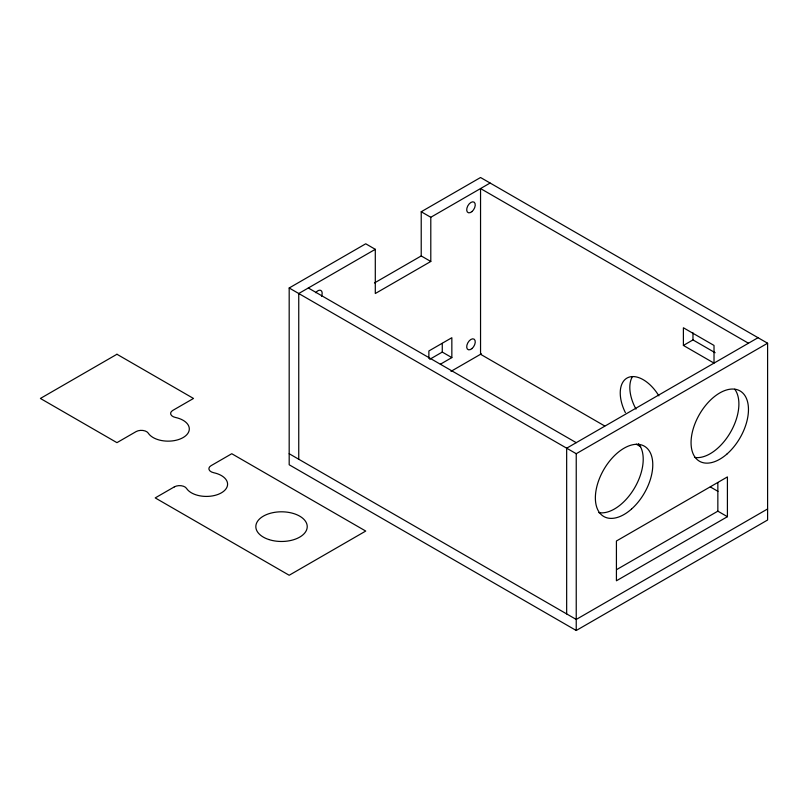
<?xml version="1.0" encoding="UTF-8"?>
<svg xmlns="http://www.w3.org/2000/svg" width="808" height="808" viewBox="0 0 808 808"><rect width="100%" height="100%" fill="white"/><g stroke="black" fill="none" stroke-linecap="round" stroke-linejoin="round"><path stroke-width="1.21" d="M374.427 282.962L421.221 255.944L421.221 211.757L480.548 177.507L767.6 343.228L767.6 520.009L576.235 630.492L289.183 464.772L289.183 287.991L365.731 243.794L375.296 249.319L375.296 293.516L430.795 261.469L430.795 217.281L490.113 183.032M375.296 249.319L298.748 293.516L298.748 459.247M429.745 359.308L442.269 352.076L451.844 357.601L451.844 337.714L428.876 350.965L428.876 358.429M440.36 364.226L451.844 357.601M450.975 371.357L481.416 353.783M683.396 345.44L714.02 363.115L714.02 345.44L683.396 327.765L683.396 345.44L692.971 339.916L715.141 352.722M758.035 337.704L566.66 448.198L566.66 613.928M289.183 287.991L576.235 453.712L767.6 343.228M616.645 569.6L717.847 511.171L727.412 516.696L727.412 476.922L616.423 541.006L616.423 580.78L727.412 516.696M767.6 508.959L576.235 619.443L289.183 453.722M748.46 343.228L480.548 188.557L480.548 354.278L604.707 425.968M421.221 211.757L430.795 217.281M421.221 255.944L430.795 261.469M636.29 444.198L640.643 446.713M710.343 486.951L717.969 491.355M308.313 287.991L576.235 442.673M717.847 482.588L717.847 511.171M692.971 332.846L692.971 339.916M576.235 453.712L576.235 630.492M442.269 343.37L442.269 352.076M625.382 412.636A32.471 18.746 60 0 1 627.543 377.78A32.471 18.746 60 0 1 658.884 395.87M635.987 409.09A32.471 18.746 60 0 1 632.381 376.73M734.735 389.214A40.592 23.442 -60 0 1 730.139 432.886A40.592 23.442 -60 0 1 694.486 457.389M638.532 443.804A40.592 23.442 -60 0 1 634.805 487.537A40.592 23.442 -60 0 1 598.799 512.625M315.726 292.698A6.05 3.495 -60 0 1 320.948 290.506A6.05 3.495 -60 0 1 321.523 296.223M116.948 354.257L40.4 398.455L116.948 442.653L136.087 431.603A7.413 4.282 0 0 1 148.278 433.149A21.17 12.221 0 0 0 183.113 437.572A21.17 12.221 0 0 0 175.447 417.463A7.413 4.282 0 0 1 172.771 410.424L193.496 398.455L116.948 354.257M174.356 486.86L155.217 497.91L289.183 575.256L365.731 531.058L231.765 453.722L211.04 465.691A7.413 4.282 0 0 0 213.726 472.731A21.17 12.221 0 0 1 221.392 492.84A21.17 12.221 0 0 1 186.547 488.416A7.413 4.282 0 0 0 174.356 486.87M727.19 453.823A40.592 23.442 -60 0 0 740.057 390.941A40.592 23.442 -60 0 0 692.032 433.522A40.592 23.442 -60 0 0 727.19 453.823M631.503 509.07A40.592 23.442 -60 0 0 644.37 446.188A40.592 23.442 -60 0 0 596.344 488.769A40.592 23.442 -60 0 0 631.503 509.07M471.852 211.666A6.05 3.495 -60 0 0 474.165 202.202A6.05 3.495 -60 0 0 466.913 208.141A6.05 3.495 -60 0 0 471.852 211.666M471.852 348.672A6.05 3.495 -60 0 0 474.165 339.198A6.05 3.495 -60 0 0 466.913 345.147A6.05 3.495 -60 0 0 471.852 348.672M268.67 539.491A25.715 14.847 0 0 0 307.232 526.644A25.715 14.847 0 0 0 268.67 513.787A25.715 14.847 0 0 0 268.67 539.491"/></g></svg>
